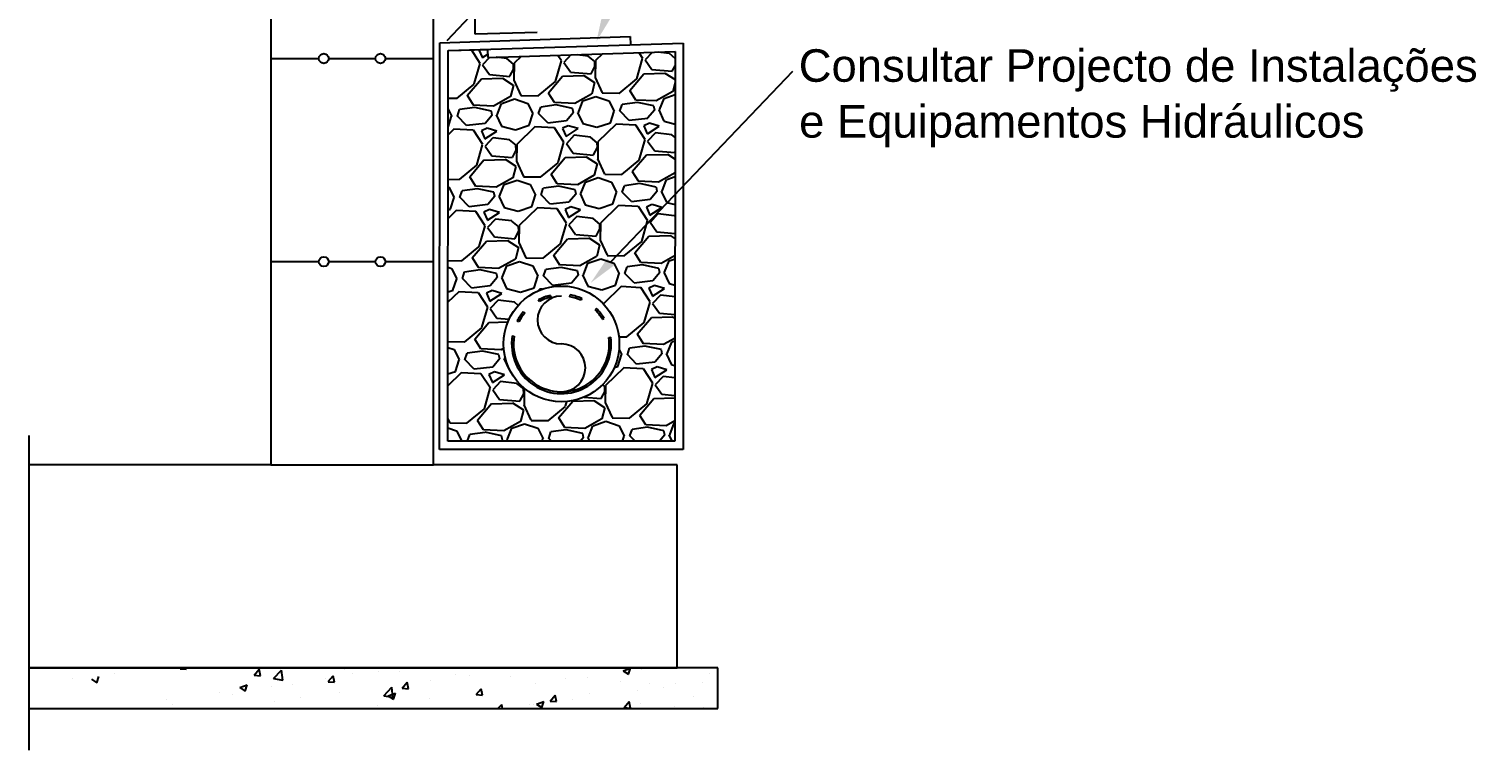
# Model space of a CAD drawing. Header units: millimetres. Extents: x 2071 to 2712, y 1262 to 1380.
# Drawn here: x 2688.25 to 2697.15, y 1364.86 to 1369.3 of the extents above; entities that cross this region are included whole.
import ezdxf

# ---------------------------------------------------------------- set-up
doc = ezdxf.new("R2010")
doc.units = ezdxf.units.MM
doc.layers.add('.pormenores', color=8, linetype='Continuous')
doc.styles.add('SWISS', font='swissl.ttf')

msp = doc.modelspace()

# ---------------------------------------------------------------- hatches: boundary and pattern name
at = {"layer": '.pormenores'}
h = msp.add_hatch(color=256, dxfattribs=at)
edge = h.paths.add_edge_path()
edge.add_ellipse((2690.06498, 1367.86661), major_axis=(0.02632, 0.01439), ratio=1, start_angle=331.334711, end_angle=691.334711)
edge = h.paths.add_edge_path()
edge.add_ellipse((2690.4136, 1367.86661), major_axis=(0.02632, 0.01439), ratio=1, start_angle=331.334711, end_angle=691.334711)
edge = h.paths.add_edge_path()
edge.add_ellipse((2690.06498, 1369.11661), major_axis=(0.02632, 0.01439), ratio=1, start_angle=331.334711, end_angle=691.334711)
edge = h.paths.add_edge_path()
edge.add_ellipse((2690.4136, 1369.11661), major_axis=(0.02632, 0.01439), ratio=1, start_angle=331.334711, end_angle=691.334711)
edge = h.paths.add_edge_path()
edge.add_ellipse((2690.06498, 1370.36661), major_axis=(0.02632, 0.01439), ratio=1, start_angle=331.334711, end_angle=691.334711)
edge = h.paths.add_edge_path()
edge.add_ellipse((2690.06498, 1371.61661), major_axis=(0.02632, 0.01439), ratio=1, start_angle=331.334711, end_angle=691.334711)
edge = h.paths.add_edge_path()
edge.add_ellipse((2690.06498, 1372.86661), major_axis=(0.02632, 0.01439), ratio=1, start_angle=331.334711, end_angle=691.334711)
edge = h.paths.add_edge_path()
edge.add_ellipse((2690.4136, 1372.86661), major_axis=(0.02632, 0.01439), ratio=1, start_angle=331.334711, end_angle=691.334711)
edge = h.paths.add_edge_path()
edge.add_ellipse((2690.4136, 1371.61661), major_axis=(0.02632, 0.01439), ratio=1, start_angle=331.334711, end_angle=691.334711)
edge = h.paths.add_edge_path()
edge.add_ellipse((2690.4136, 1370.36661), major_axis=(0.02632, 0.01439), ratio=1, start_angle=331.334711, end_angle=691.334711)
edge = h.paths.add_edge_path()
edge.add_ellipse((2690.06498, 1374.11661), major_axis=(0.02632, 0.01439), ratio=1, start_angle=331.334711, end_angle=691.334711)
edge = h.paths.add_edge_path()
edge.add_ellipse((2690.06498, 1375.36661), major_axis=(0.02632, 0.01439), ratio=1, start_angle=331.334711, end_angle=691.334711)
edge = h.paths.add_edge_path()
edge.add_ellipse((2690.4136, 1374.11661), major_axis=(0.02632, 0.01439), ratio=1, start_angle=331.334711, end_angle=691.334711)
edge = h.paths.add_edge_path()
edge.add_ellipse((2690.4136, 1375.36661), major_axis=(0.02632, 0.01439), ratio=1, start_angle=331.334711, end_angle=691.334711)

# ---------------------------------------------------------------- linework, layer by layer
for p, q in [((2689.73929, 1376.61661, 0), (2689.73929, 1366.61661, 0)), ((2690.73929, 1366.61661, 0), (2690.73929, 1376.61661, 0)), ((2690.99712, 1369.26562, 0), (2690.9963, 1376.30438, 0)), ((2690.96105, 1369.37401, 0), (2690.82109, 1369.22508, 0)), ((2690.7784, 1369.21325, 0), (2691.94958, 1369.25243, 0)), ((2691.37798, 1369.27745, 0), (2690.99712, 1369.26562, 0)), ((2691.94958, 1369.25243, 0), (2691.95115, 1369.20246, 0)), ((2690.77683, 1366.71033, 0), (2690.7784, 1369.21325, 0)), ((2690.82842, 1366.76192, 0), (2690.82999, 1369.16485, 0)), ((2690.82842, 1366.76192, 0), (2690.82999, 1369.16485, 0)), ((2690.82999, 1369.16485, 0), (2692.27683, 1369.21033, 0)), ((2690.82999, 1369.16485, 0), (2691.07296, 1369.17247, 0)), ((2690.83209, 1369.16491, 0), (2690.82999, 1369.16287, 0)), ((2691.02738, 1369.08657, 0), (2690.9732, 1369.16934, 0)), ((2691.01891, 1369.17077, 0), (2691.04031, 1369.12175, 0)), ((2691.07296, 1369.17247, 0), (2691.07453, 1369.12249, 0)), ((2691.07296, 1369.17247, 0), (2691.07453, 1369.12249, 0)), ((2691.07453, 1369.12249, 0), (2692.22681, 1369.15879, 0)), ((2691.07453, 1369.12249, 0), (2692.22681, 1369.15879, 0)), ((2692.02691, 1369.11764, 0), (2692.00456, 1369.15178, 0)), ((2692.03979, 1369.15289, 0), (2692.03982, 1369.15282, 0)), ((2692.04007, 1369.15288, 0), (2692.04011, 1369.1529, 0)), ((2692.08507, 1369.15432, 0), (2692.04136, 1369.1078, 0)), ((2692.19038, 1369.14754, 0), (2692.12303, 1369.15552, 0)), ((2692.22681, 1369.15879, 0), (2692.22524, 1366.76192, 0)), ((2692.22681, 1369.15879, 0), (2692.22524, 1366.76192, 0)), ((2692.27683, 1369.21033, 0), (2692.27683, 1366.71033, 0)), ((2689.73929, 1369.11661, 0), (2690.03498, 1369.11661, 0)), ((2690.09498, 1369.11661, 0), (2690.3836, 1369.11661, 0)), ((2690.4436, 1369.11661, 0), (2690.73929, 1369.11661, 0)), ((2690.99049, 1368.95986, 0), (2691.02658, 1369.08605, 0)), ((2691.04055, 1369.12181, 0), (2691.07388, 1369.14324, 0)), ((2691.04177, 1369.07692, 0), (2691.08361, 1369.01819, 0)), ((2691.08515, 1369.12282, 0), (2691.04184, 1369.07674, 0)), ((2691.19087, 1369.11648, 0), (2691.12629, 1369.12412, 0)), ((2691.23241, 1369.08212, 0), (2691.19135, 1369.11586, 0)), ((2691.23271, 1369.05271, 0), (2691.23178, 1369.0827, 0)), ((2691.23635, 1369.08812, 0), (2691.23461, 1368.98302, 0)), ((2691.27883, 1369.12893, 0), (2691.23649, 1369.08779, 0)), ((2691.49025, 1368.97539, 0), (2691.52634, 1369.10158, 0)), ((2691.52715, 1369.1021, 0), (2691.50493, 1369.13605, 0)), ((2691.54153, 1369.09246, 0), (2691.58337, 1369.03373, 0)), ((2691.58511, 1369.13857, 0), (2691.5416, 1369.09227, 0)), ((2691.69062, 1369.13201, 0), (2691.62466, 1369.13982, 0)), ((2691.73218, 1369.09765, 0), (2691.69111, 1369.13139, 0)), ((2691.70929, 1369.02265, 0), (2691.73288, 1369.0684, 0)), ((2691.73247, 1369.06825, 0), (2691.73154, 1369.09823, 0)), ((2691.73611, 1369.10366, 0), (2691.73437, 1368.99855, 0)), ((2691.77881, 1369.14467, 0), (2691.73625, 1369.10332, 0)), ((2691.99, 1368.99093, 0), (2692.0261, 1369.11711, 0)), ((2692.04129, 1369.10799, 0), (2692.08313, 1369.04926, 0)), ((2692.22678, 1369.11742, 0), (2692.19087, 1369.14693, 0)), ((2692.20905, 1369.03818, 0), (2692.22675, 1369.07252, 0)), ((2690.94749, 1368.88906, 0), (2691.03434, 1368.99181, 0)), ((2691.03452, 1368.99152, 0), (2691.16445, 1368.99556, 0)), ((2691.08376, 1369.01797, 0), (2691.20916, 1369.00686, 0)), ((2691.16432, 1368.99612, 0), (2691.23069, 1368.95316, 0)), ((2691.20953, 1369.00711, 0), (2691.23312, 1369.05287, 0)), ((2691.23423, 1368.98367, 0), (2691.27716, 1368.88996, 0)), ((2691.38304, 1368.88659, 0), (2691.49035, 1368.97496, 0)), ((2691.44725, 1368.9046, 0), (2691.5341, 1369.00734, 0)), ((2691.53428, 1369.00706, 0), (2691.66421, 1369.0111, 0)), ((2691.58351, 1369.03351, 0), (2691.70892, 1369.0224, 0)), ((2691.66408, 1369.01166, 0), (2691.73045, 1368.9687, 0)), ((2691.73399, 1368.99921, 0), (2691.77692, 1368.9055, 0)), ((2691.8828, 1368.90212, 0), (2691.99011, 1368.99049, 0)), ((2691.94701, 1368.92013, 0), (2692.03386, 1369.02288, 0)), ((2692.03403, 1369.02259, 0), (2692.16397, 1369.02663, 0)), ((2692.08327, 1369.04904, 0), (2692.20868, 1369.03793, 0)), ((2692.16384, 1369.02719, 0), (2692.22669, 1368.98651, 0)), ((2690.88328, 1368.87106, 0), (2690.99059, 1368.95944, 0)), ((2690.9852, 1368.82969, 0), (2690.94836, 1368.88857, 0)), ((2691.23107, 1368.95253, 0), (2691.21325, 1368.88194, 0)), ((2691.27776, 1368.88899, 0), (2691.38286, 1368.88725, 0)), ((2691.48497, 1368.84522, 0), (2691.44812, 1368.90411, 0)), ((2691.71259, 1368.89782, 0), (2691.60935, 1368.83958, 0)), ((2691.73083, 1368.96806, 0), (2691.71301, 1368.89747, 0)), ((2691.77751, 1368.90452, 0), (2691.88262, 1368.90278, 0)), ((2691.98473, 1368.86076, 0), (2691.94788, 1368.91964, 0)), ((2692.21235, 1368.91335, 0), (2692.10911, 1368.85512, 0)), ((2692.1588, 1368.87136, 0), (2692.22663, 1368.89489, 0)), ((2692.22668, 1368.96813, 0), (2692.21277, 1368.91301, 0)), ((2690.82976, 1368.80431, 0), (2690.85162, 1368.76058, 0)), ((2690.8298, 1368.8726, 0), (2690.8831, 1368.87172, 0)), ((2690.88649, 1368.76196, 0), (2690.90024, 1368.80241, 0)), ((2690.99502, 1368.81515, 0), (2690.90037, 1368.80221, 0)), ((2691.10968, 1368.82405, 0), (2690.98443, 1368.83016, 0)), ((2691.09564, 1368.79347, 0), (2690.99491, 1368.81535, 0)), ((2691.21283, 1368.88228, 0), (2691.10959, 1368.82405, 0)), ((2691.13117, 1368.76933, 0), (2691.15898, 1368.84023, 0)), ((2691.15929, 1368.84029, 0), (2691.23847, 1368.86776, 0)), ((2691.2384, 1368.86782, 0), (2691.3193, 1368.84032, 0)), ((2691.31937, 1368.84015, 0), (2691.35137, 1368.77612, 0)), ((2691.38625, 1368.7775, 0), (2691.4, 1368.81794, 0)), ((2691.49477, 1368.83069, 0), (2691.40013, 1368.81774, 0)), ((2691.60944, 1368.83958, 0), (2691.48419, 1368.84569, 0)), ((2691.5954, 1368.809, 0), (2691.49467, 1368.83088, 0)), ((2691.60125, 1368.78371, 0), (2691.59547, 1368.80854, 0)), ((2691.63093, 1368.78486, 0), (2691.65874, 1368.85576, 0)), ((2691.65904, 1368.85582, 0), (2691.73823, 1368.8833, 0)), ((2691.73816, 1368.88336, 0), (2691.81905, 1368.85586, 0)), ((2691.81913, 1368.85568, 0), (2691.85113, 1368.79165, 0)), ((2691.88601, 1368.79303, 0), (2691.89976, 1368.83348, 0)), ((2691.99453, 1368.84622, 0), (2691.89989, 1368.83327, 0)), ((2692.1092, 1368.85511, 0), (2691.98395, 1368.86123, 0)), ((2692.09515, 1368.82453, 0), (2691.99443, 1368.84642, 0)), ((2692.10082, 1368.79985, 0), (2692.05739, 1368.74848, 0)), ((2692.10101, 1368.79924, 0), (2692.09523, 1368.82408, 0)), ((2692.12563, 1368.80043, 0), (2692.15779, 1368.7314, 0)), ((2692.13069, 1368.8004, 0), (2692.1585, 1368.8713, 0)), ((2690.82969, 1368.69388, 0), (2690.85135, 1368.76107, 0)), ((2690.94325, 1368.70453, 0), (2690.88641, 1368.76279, 0)), ((2691.05803, 1368.71709, 0), (2690.94339, 1368.70353, 0)), ((2691.1013, 1368.76878, 0), (2691.05788, 1368.71741, 0)), ((2691.10149, 1368.76818, 0), (2691.09571, 1368.79301, 0)), ((2691.12611, 1368.76936, 0), (2691.15827, 1368.70033, 0)), ((2691.3283, 1368.70586, 0), (2691.35111, 1368.7766, 0)), ((2691.44301, 1368.72007, 0), (2691.38617, 1368.77833, 0)), ((2691.55778, 1368.73263, 0), (2691.44315, 1368.71906, 0)), ((2691.60106, 1368.78432, 0), (2691.55764, 1368.73294, 0)), ((2691.62587, 1368.7849, 0), (2691.65803, 1368.71586, 0)), ((2691.65826, 1368.71567, 0), (2691.74399, 1368.69332, 0)), ((2691.7441, 1368.6934, 0), (2691.82829, 1368.72103, 0)), ((2691.86347, 1368.71208, 0), (2691.75178, 1368.60356, 0)), ((2691.82805, 1368.7214, 0), (2691.85087, 1368.79214, 0)), ((2691.98389, 1368.70581, 0), (2691.86364, 1368.71207, 0)), ((2691.94276, 1368.73561, 0), (2691.88593, 1368.79387, 0)), ((2692.05754, 1368.74816, 0), (2691.94291, 1368.73459, 0)), ((2692.04244, 1368.61788, 0), (2691.98467, 1368.70613, 0)), ((2692.06851, 1368.71861, 0), (2692.03399, 1368.70253, 0)), ((2692.12917, 1368.70047, 0), (2692.06858, 1368.7186, 0)), ((2692.15801, 1368.7312, 0), (2692.22652, 1368.71335, 0)), ((2690.86395, 1368.68102, 0), (2690.82966, 1368.64769, 0)), ((2690.98437, 1368.67474, 0), (2690.86412, 1368.68101, 0)), ((2691.04291, 1368.58681, 0), (2690.98515, 1368.67506, 0)), ((2691.0343, 1368.67135, 0), (2691.05584, 1368.622, 0)), ((2691.06899, 1368.68754, 0), (2691.03448, 1368.67146, 0)), ((2691.05609, 1368.62205, 0), (2691.12966, 1368.66936, 0)), ((2691.1058, 1368.62851, 0), (2691.05737, 1368.57698, 0)), ((2691.12965, 1368.6694, 0), (2691.06906, 1368.68753, 0)), ((2691.2064, 1368.61672, 0), (2691.10598, 1368.6286, 0)), ((2691.1585, 1368.70014, 0), (2691.24423, 1368.67779, 0)), ((2691.24435, 1368.67787, 0), (2691.32853, 1368.7055, 0)), ((2691.36371, 1368.69655, 0), (2691.25203, 1368.58803, 0)), ((2691.48413, 1368.69027, 0), (2691.36388, 1368.69654, 0)), ((2691.54268, 1368.60234, 0), (2691.48491, 1368.69059, 0)), ((2691.53405, 1368.68688, 0), (2691.5556, 1368.63753, 0)), ((2691.56875, 1368.70308, 0), (2691.53424, 1368.687, 0)), ((2691.55585, 1368.63759, 0), (2691.62942, 1368.68489, 0)), ((2691.60555, 1368.64404, 0), (2691.55713, 1368.59251, 0)), ((2691.62941, 1368.68494, 0), (2691.56882, 1368.70306, 0)), ((2691.70616, 1368.63225, 0), (2691.60574, 1368.64414, 0)), ((2691.74771, 1368.5979, 0), (2691.70664, 1368.63164, 0)), ((2692.00554, 1368.49117, 0), (2692.04163, 1368.61735, 0)), ((2692.03381, 1368.70242, 0), (2692.05535, 1368.65306, 0)), ((2692.05561, 1368.65312, 0), (2692.12917, 1368.70043, 0)), ((2692.10531, 1368.65957, 0), (2692.05689, 1368.60804, 0)), ((2692.20591, 1368.64778, 0), (2692.1055, 1368.65967, 0)), ((2692.22646, 1368.63069, 0), (2692.2064, 1368.64717, 0)), ((2691.00602, 1368.4601, 0), (2691.04212, 1368.58629, 0)), ((2691.0573, 1368.57716, 0), (2691.09915, 1368.51843, 0)), ((2691.24795, 1368.58237, 0), (2691.20688, 1368.61611, 0)), ((2691.22506, 1368.50735, 0), (2691.24865, 1368.55311, 0)), ((2691.24825, 1368.55295, 0), (2691.24731, 1368.58294, 0)), ((2691.25188, 1368.58836, 0), (2691.25015, 1368.48326, 0)), ((2691.50578, 1368.47564, 0), (2691.54188, 1368.60182, 0)), ((2691.55706, 1368.5927, 0), (2691.59891, 1368.53397, 0)), ((2691.59905, 1368.53375, 0), (2691.72445, 1368.52264, 0)), ((2691.72482, 1368.52289, 0), (2691.74841, 1368.56864, 0)), ((2691.748, 1368.56849, 0), (2691.74707, 1368.59847, 0)), ((2691.75164, 1368.6039, 0), (2691.7499, 1368.49879, 0)), ((2692.05682, 1368.60823, 0), (2692.09867, 1368.5495, 0)), ((2692.09881, 1368.54928, 0), (2692.22421, 1368.53817, 0)), ((2692.22458, 1368.53842, 0), (2692.2264, 1368.54195, 0)), ((2690.89882, 1368.37129, 0), (2691.00612, 1368.45967, 0)), ((2690.96303, 1368.3893, 0), (2691.04988, 1368.49205, 0)), ((2691.05005, 1368.49177, 0), (2691.17999, 1368.4958, 0)), ((2691.09929, 1368.51822, 0), (2691.22469, 1368.50711, 0)), ((2691.17986, 1368.49636, 0), (2691.24622, 1368.4534, 0)), ((2691.2466, 1368.45277, 0), (2691.22878, 1368.38218, 0)), ((2691.24977, 1368.48391, 0), (2691.2927, 1368.3902, 0)), ((2691.39857, 1368.38682, 0), (2691.50588, 1368.4752, 0)), ((2691.46278, 1368.40484, 0), (2691.54963, 1368.50759, 0)), ((2691.54981, 1368.5073, 0), (2691.67975, 1368.51134, 0)), ((2691.67961, 1368.5119, 0), (2691.74598, 1368.46894, 0)), ((2691.74636, 1368.4683, 0), (2691.72854, 1368.39771, 0)), ((2691.74952, 1368.49945, 0), (2691.79245, 1368.40574, 0)), ((2691.89833, 1368.40235, 0), (2692.00564, 1368.49073, 0)), ((2691.96254, 1368.42037, 0), (2692.04939, 1368.52312, 0)), ((2692.04957, 1368.52283, 0), (2692.17951, 1368.52687, 0)), ((2692.17937, 1368.52743, 0), (2692.22637, 1368.49701, 0)), ((2690.82948, 1368.3731, 0), (2690.89864, 1368.37196, 0)), ((2691.00073, 1368.32993, 0), (2690.96389, 1368.38882, 0)), ((2691.22836, 1368.38253, 0), (2691.12512, 1368.32429, 0)), ((2691.17482, 1368.34053, 0), (2691.254, 1368.36801, 0)), ((2691.25394, 1368.36806, 0), (2691.33483, 1368.34056, 0)), ((2691.29329, 1368.38923, 0), (2691.39839, 1368.38749, 0)), ((2691.5005, 1368.34546, 0), (2691.46365, 1368.40435, 0)), ((2691.72812, 1368.39806, 0), (2691.62488, 1368.33983, 0)), ((2691.64646, 1368.28511, 0), (2691.67427, 1368.356, 0)), ((2691.67458, 1368.35607, 0), (2691.75376, 1368.38354, 0)), ((2691.7537, 1368.3836, 0), (2691.83459, 1368.3561, 0)), ((2691.79305, 1368.40476, 0), (2691.89815, 1368.40303, 0)), ((2691.83466, 1368.35593, 0), (2691.86667, 1368.29189, 0)), ((2692.00026, 1368.361, 0), (2691.96341, 1368.41988, 0)), ((2692.12474, 1368.35535, 0), (2691.99948, 1368.36146, 0)), ((2692.22632, 1368.41272, 0), (2692.12464, 1368.35536, 0)), ((2692.14622, 1368.30064, 0), (2692.17403, 1368.37154, 0)), ((2692.17434, 1368.3716, 0), (2692.2263, 1368.38963, 0)), ((2690.82945, 1368.32694, 0), (2690.83507, 1368.32503, 0)), ((2690.83514, 1368.32486, 0), (2690.86715, 1368.26082, 0)), ((2690.84407, 1368.19057, 0), (2690.86689, 1368.26131, 0)), ((2690.95878, 1368.20477, 0), (2690.90195, 1368.26303, 0)), ((2690.90203, 1368.2622, 0), (2690.91578, 1368.30265, 0)), ((2691.01055, 1368.3154, 0), (2690.9159, 1368.30245, 0)), ((2691.12522, 1368.32428, 0), (2690.99997, 1368.33039, 0)), ((2691.11117, 1368.29371, 0), (2691.01044, 1368.31559, 0)), ((2691.11684, 1368.26903, 0), (2691.07341, 1368.21765, 0)), ((2691.11702, 1368.26842, 0), (2691.11125, 1368.29325, 0)), ((2691.14165, 1368.26961, 0), (2691.17381, 1368.20057, 0)), ((2691.14671, 1368.26957, 0), (2691.17452, 1368.34047, 0)), ((2691.3349, 1368.34039, 0), (2691.36691, 1368.27636, 0)), ((2691.34383, 1368.2061, 0), (2691.36664, 1368.27685, 0)), ((2691.45854, 1368.22031, 0), (2691.4017, 1368.27857, 0)), ((2691.40178, 1368.27774, 0), (2691.41553, 1368.31818, 0)), ((2691.5103, 1368.33093, 0), (2691.41566, 1368.31798, 0)), ((2691.62498, 1368.33982, 0), (2691.49973, 1368.34593, 0)), ((2691.61093, 1368.30924, 0), (2691.5102, 1368.33112, 0)), ((2691.61659, 1368.28456, 0), (2691.57317, 1368.23319, 0)), ((2691.61678, 1368.28395, 0), (2691.61101, 1368.30879, 0)), ((2691.6414, 1368.28514, 0), (2691.67356, 1368.21611, 0)), ((2691.84359, 1368.22164, 0), (2691.8664, 1368.29238, 0)), ((2691.9583, 1368.23585, 0), (2691.90146, 1368.29411, 0)), ((2691.90154, 1368.29327, 0), (2691.91529, 1368.33372, 0)), ((2692.01006, 1368.34646, 0), (2691.91542, 1368.33352, 0)), ((2692.11069, 1368.32478, 0), (2692.00996, 1368.34666, 0)), ((2692.11635, 1368.3001, 0), (2692.07293, 1368.24872, 0)), ((2692.11654, 1368.29948, 0), (2692.11077, 1368.32432, 0)), ((2692.14116, 1368.30067, 0), (2692.17332, 1368.23164, 0)), ((2690.87948, 1368.18126, 0), (2690.82932, 1368.13252, 0)), ((2690.82935, 1368.1853, 0), (2690.8443, 1368.19021, 0)), ((2690.99991, 1368.17498, 0), (2690.87965, 1368.18125, 0)), ((2691.07356, 1368.21733, 0), (2690.95893, 1368.20377, 0)), ((2691.05845, 1368.08705, 0), (2691.00068, 1368.1753, 0)), ((2691.08453, 1368.18779, 0), (2691.05001, 1368.17171, 0)), ((2691.14519, 1368.16964, 0), (2691.08459, 1368.18777, 0)), ((2691.17403, 1368.20038, 0), (2691.25977, 1368.17803, 0)), ((2691.25988, 1368.17811, 0), (2691.34406, 1368.20574, 0)), ((2691.37924, 1368.19679, 0), (2691.26756, 1368.08827, 0)), ((2691.49966, 1368.19052, 0), (2691.37941, 1368.19678, 0)), ((2691.57332, 1368.23287, 0), (2691.45869, 1368.2193, 0)), ((2691.55821, 1368.10258, 0), (2691.50044, 1368.19083, 0)), ((2691.54959, 1368.18712, 0), (2691.57113, 1368.13777, 0)), ((2691.58429, 1368.20332, 0), (2691.54977, 1368.18724, 0)), ((2691.57138, 1368.13783, 0), (2691.64495, 1368.18514, 0)), ((2691.64494, 1368.18518, 0), (2691.58435, 1368.2033, 0)), ((2691.67379, 1368.21591, 0), (2691.75953, 1368.19357, 0)), ((2691.75964, 1368.19364, 0), (2691.84382, 1368.22127, 0)), ((2691.879, 1368.21233, 0), (2691.76732, 1368.1038, 0)), ((2691.99942, 1368.20605, 0), (2691.87917, 1368.21232, 0)), ((2692.07308, 1368.2484, 0), (2691.95844, 1368.23483, 0)), ((2692.05797, 1368.11812, 0), (2692.0002, 1368.20637, 0)), ((2692.04935, 1368.20266, 0), (2692.07089, 1368.1533, 0)), ((2692.08405, 1368.21885, 0), (2692.04953, 1368.20277, 0)), ((2692.07114, 1368.15336, 0), (2692.14471, 1368.20067, 0)), ((2692.1447, 1368.20071, 0), (2692.08411, 1368.21884, 0)), ((2692.17355, 1368.23145, 0), (2692.22619, 1368.21773, 0)), ((2691.02155, 1367.96034, 0), (2691.05765, 1368.08653, 0)), ((2691.04983, 1368.17159, 0), (2691.07137, 1368.12224, 0)), ((2691.07163, 1368.12229, 0), (2691.14519, 1368.1696, 0)), ((2691.12133, 1368.12875, 0), (2691.07291, 1368.07722, 0)), ((2691.22193, 1368.11696, 0), (2691.12151, 1368.12884, 0)), ((2691.26348, 1368.08261, 0), (2691.22241, 1368.11635, 0)), ((2691.26378, 1368.05319, 0), (2691.26285, 1368.08318, 0)), ((2691.26742, 1368.0886, 0), (2691.26568, 1367.9835, 0)), ((2691.52131, 1367.97588, 0), (2691.55741, 1368.10206, 0)), ((2691.5726, 1368.09294, 0), (2691.61444, 1368.03421, 0)), ((2691.62109, 1368.14428, 0), (2691.57266, 1368.09275, 0)), ((2691.72169, 1368.13249, 0), (2691.62127, 1368.14438, 0)), ((2691.76324, 1368.09814, 0), (2691.72217, 1368.13188, 0)), ((2691.76354, 1368.06873, 0), (2691.76261, 1368.09871, 0)), ((2691.76717, 1368.10414, 0), (2691.76544, 1367.99903, 0)), ((2692.02107, 1367.99141, 0), (2692.05717, 1368.11759, 0)), ((2692.07235, 1368.10847, 0), (2692.1142, 1368.04974, 0)), ((2692.12085, 1368.15981, 0), (2692.07242, 1368.10829, 0)), ((2692.22145, 1368.14802, 0), (2692.12103, 1368.15991, 0)), ((2692.22614, 1368.14396, 0), (2692.22193, 1368.14741, 0)), ((2691.06558, 1367.99201, 0), (2691.19552, 1367.99605, 0)), ((2691.07284, 1368.0774, 0), (2691.11468, 1368.01868, 0)), ((2691.11482, 1368.01846, 0), (2691.24023, 1368.00735, 0)), ((2691.19539, 1367.9966, 0), (2691.26176, 1367.95364, 0)), ((2691.2406, 1368.0076, 0), (2691.26419, 1368.05335, 0)), ((2691.47832, 1367.90508, 0), (2691.56517, 1368.00783, 0)), ((2691.56534, 1368.00754, 0), (2691.69528, 1368.01158, 0)), ((2691.61458, 1368.03399, 0), (2691.73999, 1368.02288, 0)), ((2691.69515, 1368.01213, 0), (2691.76152, 1367.96917, 0)), ((2691.74036, 1368.02313, 0), (2691.76395, 1368.06889, 0)), ((2691.76506, 1367.99969, 0), (2691.80799, 1367.90598, 0)), ((2691.97807, 1367.92062, 0), (2692.06492, 1368.02337, 0)), ((2692.0651, 1368.02307, 0), (2692.19504, 1368.02711, 0)), ((2692.11434, 1368.04952, 0), (2692.22607, 1368.03963, 0)), ((2692.19491, 1368.02767, 0), (2692.22605, 1368.00751, 0)), ((2690.91435, 1367.87153, 0), (2691.02166, 1367.95991, 0)), ((2690.97856, 1367.88955, 0), (2691.06541, 1367.99229, 0)), ((2691.26213, 1367.95301, 0), (2691.24432, 1367.88242, 0)), ((2691.2653, 1367.98415, 0), (2691.30823, 1367.89044, 0)), ((2691.41411, 1367.88706, 0), (2691.52142, 1367.97543, 0)), ((2691.76189, 1367.96854, 0), (2691.74408, 1367.89795, 0)), ((2691.80858, 1367.90501, 0), (2691.91369, 1367.90327, 0)), ((2691.91387, 1367.90259, 0), (2692.02117, 1367.99096, 0)), ((2692.01579, 1367.86124, 0), (2691.97894, 1367.92012, 0)), ((2689.73929, 1367.86661, 0), (2690.03498, 1367.86661, 0)), ((2690.09498, 1367.86661, 0), (2690.3836, 1367.86661, 0)), ((2690.4436, 1367.86661, 0), (2690.73929, 1367.86661, 0)), ((2690.82912, 1367.83258, 0), (2690.85061, 1367.82527, 0)), ((2690.82915, 1367.87361, 0), (2690.91417, 1367.8722, 0)), ((2690.85068, 1367.8251, 0), (2690.88268, 1367.76107, 0)), ((2691.01627, 1367.83017, 0), (2690.97942, 1367.88906, 0)), ((2691.14075, 1367.82452, 0), (2691.0155, 1367.83063, 0)), ((2691.12671, 1367.79395, 0), (2691.02598, 1367.81583, 0)), ((2691.2439, 1367.88277, 0), (2691.14066, 1367.82454, 0)), ((2691.16224, 1367.76981, 0), (2691.19005, 1367.84071, 0)), ((2691.19035, 1367.84077, 0), (2691.26954, 1367.86825, 0)), ((2691.26947, 1367.86831, 0), (2691.35036, 1367.84081, 0)), ((2691.30883, 1367.88947, 0), (2691.41393, 1367.88774, 0)), ((2691.35044, 1367.84064, 0), (2691.38244, 1367.7766, 0)), ((2691.41732, 1367.77798, 0), (2691.43107, 1367.81843, 0)), ((2691.52584, 1367.83118, 0), (2691.43119, 1367.81823, 0)), ((2691.51603, 1367.84571, 0), (2691.47918, 1367.90459, 0)), ((2691.64051, 1367.84005, 0), (2691.51526, 1367.84616, 0)), ((2691.62646, 1367.80948, 0), (2691.52574, 1367.83136, 0)), ((2691.74365, 1367.89831, 0), (2691.64041, 1367.84007, 0)), ((2691.662, 1367.78535, 0), (2691.68981, 1367.85624, 0)), ((2691.69011, 1367.85631, 0), (2691.7693, 1367.88378, 0)), ((2691.76923, 1367.88384, 0), (2691.85012, 1367.85634, 0)), ((2691.85019, 1367.85617, 0), (2691.8822, 1367.79213, 0)), ((2691.91708, 1367.79351, 0), (2691.93083, 1367.83396, 0)), ((2692.02559, 1367.84671, 0), (2691.93095, 1367.83376, 0)), ((2692.14027, 1367.85559, 0), (2692.01502, 1367.8617, 0)), ((2692.12622, 1367.82502, 0), (2692.02549, 1367.8469, 0)), ((2692.13207, 1367.79973, 0), (2692.1263, 1367.82456, 0)), ((2692.22598, 1367.90402, 0), (2692.14017, 1367.85561, 0)), ((2692.16175, 1367.80088, 0), (2692.18956, 1367.87178, 0)), ((2692.18987, 1367.87184, 0), (2692.22597, 1367.88437, 0)), ((2690.85961, 1367.69081, 0), (2690.88242, 1367.76155, 0)), ((2690.97432, 1367.70501, 0), (2690.91748, 1367.76327, 0)), ((2690.91756, 1367.76244, 0), (2690.93131, 1367.80289, 0)), ((2691.02608, 1367.81564, 0), (2690.93143, 1367.8027, 0)), ((2691.13237, 1367.76927, 0), (2691.08894, 1367.71789, 0)), ((2691.13256, 1367.76866, 0), (2691.12678, 1367.7935, 0)), ((2691.15718, 1367.76985, 0), (2691.18934, 1367.70081, 0)), ((2691.35936, 1367.70634, 0), (2691.38218, 1367.77709, 0)), ((2691.47407, 1367.72054, 0), (2691.41724, 1367.77881, 0)), ((2691.58886, 1367.73311, 0), (2691.47422, 1367.71954, 0)), ((2691.63213, 1367.7848, 0), (2691.5887, 1367.73343, 0)), ((2691.63231, 1367.78419, 0), (2691.62654, 1367.80903, 0)), ((2691.65694, 1367.78538, 0), (2691.6891, 1367.71635, 0)), ((2691.85912, 1367.72188, 0), (2691.88193, 1367.79262, 0)), ((2691.97383, 1367.73608, 0), (2691.91699, 1367.79434, 0)), ((2692.08861, 1367.74864, 0), (2691.97398, 1367.73507, 0)), ((2692.13188, 1367.80034, 0), (2692.08846, 1367.74897, 0)), ((2692.1567, 1367.80091, 0), (2692.18886, 1367.73188, 0)), ((2692.18908, 1367.73169, 0), (2692.22587, 1367.7221, 0)), ((2690.89502, 1367.6815, 0), (2690.82898, 1367.61734, 0)), ((2690.82902, 1367.68034, 0), (2690.85983, 1367.69045, 0)), ((2691.01544, 1367.67523, 0), (2690.89519, 1367.68149, 0)), ((2691.0891, 1367.71757, 0), (2690.97446, 1367.70401, 0)), ((2691.07398, 1367.58729, 0), (2691.01621, 1367.67554, 0)), ((2691.06536, 1367.67183, 0), (2691.08691, 1367.62248, 0)), ((2691.10006, 1367.68803, 0), (2691.06554, 1367.67195, 0)), ((2691.08716, 1367.62253, 0), (2691.16073, 1367.66984, 0)), ((2691.16072, 1367.66988, 0), (2691.10013, 1367.68801, 0)), ((2691.18957, 1367.70062, 0), (2691.2753, 1367.67828, 0)), ((2691.27541, 1367.67835, 0), (2691.35959, 1367.70598, 0)), ((2691.39477, 1367.69703, 0), (2691.38427, 1367.68683, 0)), ((2691.40839, 1367.69633, 0), (2691.39494, 1367.69703, 0)), ((2691.45925, 1367.65904, 0), (2691.46185, 1367.64755, 0)), ((2691.57938, 1367.65009, 0), (2691.58148, 1367.66168, 0)), ((2691.65197, 1367.63986, 0), (2691.64716, 1367.62911, 0)), ((2691.68933, 1367.71616, 0), (2691.77506, 1367.69381, 0)), ((2691.77517, 1367.69389, 0), (2691.85935, 1367.72152, 0)), ((2691.89453, 1367.71257, 0), (2691.78485, 1367.60599, 0)), ((2692.01496, 1367.70629, 0), (2691.8947, 1367.71256, 0)), ((2692.0735, 1367.61836, 0), (2692.01573, 1367.70661, 0)), ((2692.06488, 1367.7029, 0), (2692.08642, 1367.65354, 0)), ((2692.09958, 1367.7191, 0), (2692.06506, 1367.70302, 0)), ((2692.08668, 1367.6536, 0), (2692.16025, 1367.70091, 0)), ((2692.13638, 1367.66006, 0), (2692.08796, 1367.60853, 0)), ((2692.16024, 1367.70095, 0), (2692.09964, 1367.71908, 0)), ((2692.22582, 1367.64958, 0), (2692.13656, 1367.66015, 0)), ((2691.03709, 1367.46059, 0), (2691.07318, 1367.58677, 0)), ((2691.08837, 1367.57764, 0), (2691.13022, 1367.51892, 0)), ((2691.13686, 1367.62899, 0), (2691.08844, 1367.57746, 0)), ((2691.23746, 1367.6172, 0), (2691.13704, 1367.62908, 0)), ((2691.26107, 1367.5976, 0), (2691.23794, 1367.6166, 0)), ((2691.29245, 1367.55747, 0), (2691.30146, 1367.54988, 0)), ((2691.39118, 1367.62171, 0), (2691.38575, 1367.63216, 0)), ((2691.74214, 1367.57813, 0), (2691.73386, 1367.56976, 0)), ((2692.0366, 1367.49165, 0), (2692.0727, 1367.61783, 0)), ((2692.08789, 1367.60871, 0), (2692.12973, 1367.54999, 0)), ((2692.12987, 1367.54977, 0), (2692.22575, 1367.54127, 0)), ((2690.92988, 1367.37176, 0), (2691.03719, 1367.46014, 0)), ((2690.99409, 1367.38979, 0), (2691.08094, 1367.49254, 0)), ((2691.08112, 1367.49225, 0), (2691.19735, 1367.49586, 0)), ((2691.13035, 1367.5187, 0), (2691.20452, 1367.51213, 0)), ((2691.2656, 1367.49628, 0), (2691.25515, 1367.50172, 0)), ((2691.77907, 1367.5123, 0), (2691.78916, 1367.51838, 0)), ((2691.9294, 1367.40282, 0), (2692.03671, 1367.4912, 0)), ((2691.99361, 1367.42086, 0), (2692.08046, 1367.52361, 0)), ((2692.08064, 1367.52332, 0), (2692.21057, 1367.52735, 0)), ((2692.21044, 1367.52791, 0), (2692.22573, 1367.51801, 0)), ((2690.82882, 1367.37411, 0), (2690.92971, 1367.37245, 0)), ((2691.0318, 1367.33042, 0), (2690.99495, 1367.3893, 0)), ((2691.22469, 1367.41046, 0), (2691.23631, 1367.40853, 0)), ((2691.81865, 1367.39988, 0), (2691.83032, 1367.40146, 0)), ((2691.88037, 1367.40432, 0), (2691.92922, 1367.40351, 0)), ((2692.03132, 1367.36148, 0), (2691.99447, 1367.42036, 0)), ((2692.22565, 1367.39531, 0), (2692.1557, 1367.35586, 0)), ((2692.17728, 1367.30112, 0), (2692.2051, 1367.37202, 0)), ((2692.2054, 1367.37208, 0), (2692.22564, 1367.3791, 0)), ((2690.8288, 1367.33821, 0), (2690.86614, 1367.32551, 0)), ((2690.86621, 1367.32534, 0), (2690.89821, 1367.26131, 0)), ((2690.93309, 1367.26269, 0), (2690.94684, 1367.30313, 0)), ((2691.04161, 1367.31589, 0), (2690.94696, 1367.30294, 0)), ((2691.15629, 1367.32476, 0), (2691.03104, 1367.33087, 0)), ((2691.14224, 1367.29419, 0), (2691.04151, 1367.31607, 0)), ((2691.14809, 1367.2689, 0), (2691.14231, 1367.29374, 0)), ((2691.17158, 1367.33346, 0), (2691.15619, 1367.32478, 0)), ((2691.87465, 1367.22212, 0), (2691.89747, 1367.29287, 0)), ((2691.88135, 1367.32514, 0), (2691.89773, 1367.29237, 0)), ((2691.98937, 1367.23632, 0), (2691.93253, 1367.29458, 0)), ((2691.93261, 1367.29375, 0), (2691.94636, 1367.3342, 0)), ((2692.04112, 1367.34695, 0), (2691.94648, 1367.33401, 0)), ((2692.15581, 1367.35582, 0), (2692.03056, 1367.36194, 0)), ((2692.14176, 1367.32526, 0), (2692.04103, 1367.34714, 0)), ((2692.14742, 1367.30058, 0), (2692.10399, 1367.24921, 0)), ((2692.14761, 1367.29997, 0), (2692.14183, 1367.3248, 0)), ((2692.17223, 1367.30116, 0), (2692.20439, 1367.23212, 0)), ((2690.87514, 1367.19105, 0), (2690.89795, 1367.26179, 0)), ((2690.98985, 1367.20524, 0), (2690.93301, 1367.2635, 0)), ((2691.10463, 1367.21781, 0), (2690.99, 1367.20424, 0)), ((2691.1479, 1367.26951, 0), (2691.10448, 1367.21814, 0)), ((2691.17272, 1367.27009, 0), (2691.20488, 1367.20105, 0)), ((2691.17777, 1367.27006, 0), (2691.18046, 1367.27692, 0)), ((2691.2051, 1367.20087, 0), (2691.20871, 1367.19993, 0)), ((2691.91006, 1367.21281, 0), (2691.79838, 1367.10429, 0)), ((2691.85173, 1367.21416, 0), (2691.87488, 1367.22176, 0)), ((2692.03049, 1367.20654, 0), (2691.91024, 1367.21281, 0)), ((2692.10415, 1367.24888, 0), (2691.98952, 1367.23531, 0)), ((2692.08903, 1367.1186, 0), (2692.03127, 1367.20685, 0)), ((2692.08041, 1367.20314, 0), (2692.10196, 1367.15379, 0)), ((2692.11511, 1367.21934, 0), (2692.0806, 1367.20326, 0)), ((2692.10221, 1367.15384, 0), (2692.17578, 1367.20115, 0)), ((2692.17577, 1367.20119, 0), (2692.11518, 1367.21932, 0)), ((2692.20462, 1367.23193, 0), (2692.22554, 1367.22648, 0)), ((2690.91055, 1367.18174, 0), (2690.82865, 1367.10216, 0)), ((2690.82869, 1367.17538, 0), (2690.87536, 1367.19069, 0)), ((2691.03097, 1367.17547, 0), (2690.91072, 1367.18174, 0)), ((2691.08951, 1367.08753, 0), (2691.03174, 1367.17578, 0)), ((2691.0809, 1367.17207, 0), (2691.10244, 1367.12272, 0)), ((2691.1156, 1367.18827, 0), (2691.08108, 1367.17219, 0)), ((2691.1027, 1367.12277, 0), (2691.17626, 1367.17008, 0)), ((2691.1524, 1367.12923, 0), (2691.10397, 1367.0777, 0)), ((2691.17625, 1367.17012, 0), (2691.11566, 1367.18825, 0)), ((2691.25299, 1367.11744, 0), (2691.15257, 1367.12932, 0)), ((2691.29454, 1367.0831, 0), (2691.25347, 1367.11684, 0)), ((2691.7943, 1367.09863, 0), (2691.78039, 1367.11006, 0)), ((2691.79824, 1367.10462, 0), (2691.79651, 1366.99952, 0)), ((2692.05214, 1366.99189, 0), (2692.08823, 1367.11807, 0)), ((2692.10342, 1367.10895, 0), (2692.14527, 1367.05023, 0)), ((2692.15191, 1367.1603, 0), (2692.10349, 1367.10877, 0)), ((2692.22549, 1367.1517, 0), (2692.15209, 1367.16039, 0)), ((2691.05262, 1366.96083, 0), (2691.08872, 1367.08701, 0)), ((2691.10391, 1367.07789, 0), (2691.14575, 1367.01916, 0)), ((2691.14589, 1367.01894, 0), (2691.27129, 1367.00783, 0)), ((2691.27167, 1367.00808, 0), (2691.29526, 1367.05383, 0)), ((2691.29485, 1367.05368, 0), (2691.29391, 1367.08366, 0)), ((2691.29845, 1367.08689, 0), (2691.29675, 1366.98398, 0)), ((2691.6666, 1367.03262, 0), (2691.77105, 1367.02337, 0)), ((2691.77143, 1367.02361, 0), (2691.79502, 1367.06937, 0)), ((2691.79461, 1367.06921, 0), (2691.79367, 1367.0992, 0)), ((2692.00914, 1366.9211, 0), (2692.09599, 1367.02385, 0)), ((2692.09617, 1367.02356, 0), (2692.22541, 1367.02757, 0)), ((2692.1454, 1367.05001, 0), (2692.22542, 1367.04292, 0)), ((2690.94542, 1366.872, 0), (2691.05272, 1366.96038, 0)), ((2691.00962, 1366.89003, 0), (2691.09647, 1366.99278, 0)), ((2691.09665, 1366.99249, 0), (2691.22659, 1366.99653, 0)), ((2691.22646, 1366.99707, 0), (2691.29283, 1366.95411, 0)), ((2691.2932, 1366.95349, 0), (2691.27539, 1366.8829, 0)), ((2691.29637, 1366.98463, 0), (2691.33931, 1366.89092, 0)), ((2691.44518, 1366.88753, 0), (2691.55248, 1366.9759, 0)), ((2691.50938, 1366.90557, 0), (2691.59623, 1367.00832, 0)), ((2691.55238, 1366.97636, 0), (2691.56077, 1367.00568, 0)), ((2691.59641, 1367.00802, 0), (2691.72635, 1367.01206, 0)), ((2691.72622, 1367.01261, 0), (2691.79258, 1366.96965, 0)), ((2691.79296, 1366.96902, 0), (2691.77515, 1366.89844, 0)), ((2691.79613, 1367.00017, 0), (2691.83906, 1366.90646, 0)), ((2691.94494, 1366.90306, 0), (2692.05224, 1366.99143, 0)), ((2690.82848, 1366.84384, 0), (2690.88167, 1366.82576, 0)), ((2690.82851, 1366.89947, 0), (2690.83955, 1366.87538, 0)), ((2690.84014, 1366.87442, 0), (2690.94524, 1366.87269, 0)), ((2691.04733, 1366.83066, 0), (2691.01048, 1366.88954, 0)), ((2691.27496, 1366.88326, 0), (2691.17172, 1366.82503, 0)), ((2691.1933, 1366.7703, 0), (2691.22111, 1366.84119, 0)), ((2691.22142, 1366.84126, 0), (2691.3006, 1366.86873, 0)), ((2691.30054, 1366.86879, 0), (2691.38143, 1366.84129, 0)), ((2691.3399, 1366.88996, 0), (2691.445, 1366.88822, 0)), ((2691.3815, 1366.84112, 0), (2691.41351, 1366.77708, 0)), ((2691.54709, 1366.84619, 0), (2691.51024, 1366.90507, 0)), ((2691.67158, 1366.84053, 0), (2691.54633, 1366.84664, 0)), ((2691.77472, 1366.8988, 0), (2691.67147, 1366.84056, 0)), ((2691.69306, 1366.78583, 0), (2691.72087, 1366.85673, 0)), ((2691.72118, 1366.85679, 0), (2691.80036, 1366.88426, 0)), ((2691.8003, 1366.88432, 0), (2691.88119, 1366.85682, 0)), ((2691.83965, 1366.90549, 0), (2691.94476, 1366.90376, 0)), ((2691.88126, 1366.85665, 0), (2691.91327, 1366.79261, 0)), ((2692.05666, 1366.8472, 0), (2691.96201, 1366.83425, 0)), ((2692.04685, 1366.86172, 0), (2692.01001, 1366.92061, 0)), ((2692.17134, 1366.85606, 0), (2692.04609, 1366.86217, 0)), ((2692.15729, 1366.8255, 0), (2692.05656, 1366.84738, 0)), ((2692.22532, 1366.88661, 0), (2692.17123, 1366.8561, 0)), ((2692.19282, 1366.80136, 0), (2692.22063, 1366.87226, 0)), ((2692.22094, 1366.87232, 0), (2692.22531, 1366.87384, 0)), ((2688.25076, 1366.79722, 0), (2688.25076, 1364.86089, 0)), ((2692.22524, 1366.76192, 0), (2690.82842, 1366.76192, 0)), ((2692.22524, 1366.76192, 0), (2690.82842, 1366.76192, 0)), ((2690.88174, 1366.82559, 0), (2690.91356, 1366.76192, 0)), ((2690.91345, 1366.76192, 0), (2690.91349, 1366.76204, 0)), ((2690.95033, 1366.76192, 0), (2690.94855, 1366.76374, 0)), ((2690.94863, 1366.76293, 0), (2690.96238, 1366.80337, 0)), ((2691.05714, 1366.81613, 0), (2690.9625, 1366.80318, 0)), ((2691.17182, 1366.82499, 0), (2691.04657, 1366.8311, 0)), ((2691.15778, 1366.79443, 0), (2691.05705, 1366.81631, 0)), ((2691.16343, 1366.76975, 0), (2691.15681, 1366.76192, 0)), ((2691.16362, 1366.76915, 0), (2691.15785, 1366.79398, 0)), ((2691.18825, 1366.77033, 0), (2691.19217, 1366.76192, 0)), ((2691.40819, 1366.76192, 0), (2691.41324, 1366.77757, 0)), ((2691.46524, 1366.76192, 0), (2691.44831, 1366.77928, 0)), ((2691.44838, 1366.77846, 0), (2691.46213, 1366.81891, 0)), ((2691.5569, 1366.83167, 0), (2691.46225, 1366.81872, 0)), ((2691.65753, 1366.80996, 0), (2691.55681, 1366.83184, 0)), ((2691.66319, 1366.78529, 0), (2691.64344, 1366.76192, 0)), ((2691.66338, 1366.78468, 0), (2691.65761, 1366.80951, 0)), ((2691.68801, 1366.78586, 0), (2691.69916, 1366.76192, 0)), ((2691.90294, 1366.76192, 0), (2691.913, 1366.79311, 0)), ((2691.98016, 1366.76192, 0), (2691.94806, 1366.79482, 0)), ((2691.94814, 1366.794, 0), (2691.96189, 1366.83444, 0)), ((2692.16295, 1366.80083, 0), (2692.13006, 1366.76192, 0)), ((2692.16314, 1366.80021, 0), (2692.15737, 1366.82504, 0)), ((2692.18776, 1366.8014, 0), (2692.20616, 1366.76192, 0)), ((2692.27683, 1366.71033, 0), (2690.77683, 1366.71033, 0)), ((2689.73929, 1366.61661, 0), (2688.25076, 1366.61661, 0)), ((2689.73929, 1366.61661, 0), (2690.73929, 1366.61661, 0)), ((2692.23929, 1366.61661, 0), (2690.73929, 1366.61661, 0)), ((2692.23929, 1365.36661, 0), (2692.23929, 1366.61661, 0)), ((2688.25076, 1365.36661, 0), (2692.23929, 1365.36661, 0)), ((2688.77578, 1365.3331, 0), (2688.77578, 1365.3331, 0)), ((2688.88912, 1365.36225, 0), (2688.88912, 1365.36225, 0)), ((2689.181, 1365.36149, 0), (2689.21896, 1365.35817, 0)), ((2689.18103, 1365.36149, 0), (2689.18532, 1365.36661, 0)), ((2689.219, 1365.35806, 0), (2689.21742, 1365.36661, 0)), ((2689.63649, 1365.32164, 0), (2689.6671, 1365.35813, 0)), ((2689.67446, 1365.31821, 0), (2689.66712, 1365.35801, 0)), ((2689.75584, 1365.30074, 0), (2689.8053, 1365.35229, 0)), ((2689.81232, 1365.29196, 0), (2689.8053, 1365.35227, 0)), ((2690.19452, 1365.35596, 0), (2690.19452, 1365.35596, 0)), ((2690.2426, 1365.33073, 0), (2690.2426, 1365.33073, 0)), ((2690.40048, 1365.34701, 0), (2690.40048, 1365.34701, 0)), ((2690.5335, 1365.34164, 0), (2690.5335, 1365.34164, 0)), ((2690.87247, 1365.32732, 0), (2690.87247, 1365.32732, 0)), ((2691.9076, 1365.3485, 0), (2691.93919, 1365.32719, 0)), ((2691.90761, 1365.34851, 0), (2691.95207, 1365.36558, 0)), ((2691.9392, 1365.3272, 0), (2691.95207, 1365.36557, 0)), ((2692.0199, 1365.35685, 0), (2692.0199, 1365.35685, 0)), ((2692.43832, 1365.33325, 0), (2692.43832, 1365.33325, 0)), ((2688.51879, 1365.29869, 0), (2688.51879, 1365.29869, 0)), ((2688.63633, 1365.29626, 0), (2688.66792, 1365.27496, 0)), ((2688.66792, 1365.27496, 0), (2688.6808, 1365.31333, 0)), ((2689.54891, 1365.24542, 0), (2689.59337, 1365.26249, 0)), ((2689.54891, 1365.2454, 0), (2689.58049, 1365.2241, 0)), ((2689.5805, 1365.22411, 0), (2689.59338, 1365.26248, 0)), ((2689.63646, 1365.32164, 0), (2689.67442, 1365.31832, 0)), ((2689.74464, 1365.25469, 0), (2689.74464, 1365.25469, 0)), ((2689.75586, 1365.30069, 0), (2689.81233, 1365.29193, 0)), ((2689.87228, 1365.26716, 0), (2689.87228, 1365.26716, 0)), ((2690.07445, 1365.3023, 0), (2690.07445, 1365.3023, 0)), ((2690.09192, 1365.28179, 0), (2690.12988, 1365.27847, 0)), ((2690.09195, 1365.2818, 0), (2690.12257, 1365.31828, 0)), ((2690.12992, 1365.27836, 0), (2690.12258, 1365.31816, 0)), ((2690.43354, 1365.19563, 0), (2690.483, 1365.24718, 0)), ((2690.49002, 1365.18686, 0), (2690.483, 1365.24716, 0)), ((2690.54738, 1365.24194, 0), (2690.58534, 1365.23862, 0)), ((2690.54742, 1365.24195, 0), (2690.57803, 1365.27843, 0)), ((2690.56165, 1365.26617, 0), (2690.56165, 1365.26617, 0)), ((2690.58538, 1365.23851, 0), (2690.57804, 1365.27831, 0)), ((2690.72062, 1365.2871, 0), (2690.72062, 1365.2871, 0)), ((2690.96111, 1365.31876, 0), (2690.96111, 1365.31876, 0)), ((2691.00288, 1365.2021, 0), (2691.03349, 1365.23858, 0)), ((2691.04084, 1365.19865, 0), (2691.0335, 1365.23846, 0)), ((2691.21145, 1365.313, 0), (2691.21145, 1365.313, 0)), ((2691.36935, 1365.26859, 0), (2691.36935, 1365.26859, 0)), ((2691.55042, 1365.29868, 0), (2691.55042, 1365.29868, 0)), ((2691.69009, 1365.30924, 0), (2691.69009, 1365.30924, 0)), ((2691.8894, 1365.28436, 0), (2691.8894, 1365.28436, 0)), ((2692.068, 1365.26968, 0), (2692.068, 1365.26968, 0)), ((2692.15456, 1365.24742, 0), (2692.15456, 1365.24742, 0)), ((2692.22838, 1365.27003, 0), (2692.22838, 1365.27003, 0)), ((2692.39505, 1365.27909, 0), (2692.39505, 1365.27909, 0)), ((2689.09787, 1365.16932, 0), (2689.09787, 1365.16932, 0)), ((2689.4239, 1365.21404, 0), (2689.4239, 1365.21404, 0)), ((2689.50195, 1365.2036, 0), (2689.50195, 1365.2036, 0)), ((2689.76116, 1365.16079, 0), (2689.76116, 1365.16079, 0)), ((2689.92012, 1365.18171, 0), (2689.92012, 1365.18171, 0)), ((2690.16062, 1365.21338, 0), (2690.16062, 1365.21338, 0)), ((2690.43355, 1365.19558, 0), (2690.49003, 1365.18682, 0)), ((2690.46149, 1365.19456, 0), (2690.50595, 1365.21163, 0)), ((2690.46149, 1365.19455, 0), (2690.49307, 1365.17324, 0)), ((2690.49308, 1365.17325, 0), (2690.50595, 1365.21162, 0)), ((2690.7135, 1365.17627, 0), (2690.7135, 1365.17627, 0)), ((2691.00284, 1365.2021, 0), (2691.0408, 1365.19878, 0)), ((2691.04332, 1365.22388, 0), (2691.04332, 1365.22388, 0)), ((2691.37407, 1365.14371, 0), (2691.41853, 1365.16077, 0)), ((2691.40565, 1365.1224, 0), (2691.41853, 1365.16077, 0)), ((2691.4583, 1365.16225, 0), (2691.49626, 1365.15893, 0)), ((2691.45834, 1365.16225, 0), (2691.48895, 1365.19874, 0)), ((2691.4963, 1365.1588, 0), (2691.48896, 1365.19861, 0)), ((2691.59456, 1365.1737, 0), (2691.59456, 1365.1737, 0)), ((2691.69767, 1365.20611, 0), (2691.69767, 1365.20611, 0)), ((2691.9138, 1365.12241, 0), (2691.94441, 1365.15889, 0)), ((2691.95176, 1365.11895, 0), (2691.94442, 1365.15876, 0)), ((2691.99559, 1365.2265, 0), (2691.99559, 1365.2265, 0)), ((2692.01218, 1365.14547, 0), (2692.01218, 1365.14547, 0)), ((2692.33821, 1365.19018, 0), (2692.33821, 1365.19018, 0)), ((2688.76805, 1365.12171, 0), (2688.76805, 1365.12171, 0)), ((2689.13163, 1365.14003, 0), (2689.13163, 1365.14003, 0)), ((2690.39276, 1365.13562, 0), (2690.39276, 1365.13562, 0)), ((2691.13626, 1365.11661, 0), (2691.16069, 1365.14207, 0)), ((2691.16366, 1365.11661, 0), (2691.1607, 1365.14206, 0)), ((2691.1951, 1365.12111, 0), (2691.1951, 1365.12111, 0)), ((2691.32735, 1365.14255, 0), (2691.32735, 1365.14255, 0)), ((2691.35406, 1365.14204, 0), (2691.35406, 1365.14204, 0)), ((2691.37406, 1365.14369, 0), (2691.40565, 1365.12239, 0)), ((2691.91376, 1365.1224, 0), (2691.95172, 1365.11908, 0)), ((2692.22015, 1365.13026, 0), (2692.22015, 1365.13026, 0)), ((2692.39783, 1365.11661, 0), (2692.39987, 1365.11904, 0)), ((2692.4003, 1365.11661, 0), (2692.39988, 1365.11891, 0))]:
    msp.add_line(p, q, dxfattribs=at)
at = {"layer": '.pormenores', "lineweight": -2}
msp.add_line((2691.83019, 1367.86507, 0), (2692.9505, 1369.03915, 0), dxfattribs=at)
at = {"layer": '.pormenores', "ltscale": 2}
for p, q in [((2692.48929, 1365.36661, 0), (2688.25076, 1365.36661, 0)), ((2692.48929, 1365.11661, 0), (2692.48929, 1365.36661, 0)), ((2688.25076, 1365.11661, 0), (2692.48929, 1365.11661, 0))]:
    msp.add_line(p, q, dxfattribs=at)
at = {"layer": '.pormenores'}
for centre, radius in [((2690.06498, 1369.11661, 0), 0.03), ((2690.4136, 1369.11661, 0), 0.03), ((2690.06498, 1367.86661, 0), 0.03), ((2690.4136, 1367.86661, 0), 0.03), ((2691.52683, 1367.36033, 0), 0.35627)]:
    msp.add_circle(centre, radius, dxfattribs=at)
for centre, radius, start, end in [((2691.52683, 1367.50757, 0), 0.14724, 90, 270), ((2691.52683, 1367.36033, 0), 0.30627, 102.747861, 117.428375), ((2691.52683, 1367.36033, 0), 0.29449, 102.747861, 117.428375), ((2691.52683, 1367.36033, 0), 0.29449, 65.882576, 79.720867), ((2691.52683, 1367.36033, 0), 0.30627, 65.882576, 79.720867), ((2691.52683, 1367.36033, 0), 0.30627, 139.932761, 152.505687), ((2691.52683, 1367.36033, 0), 0.29449, 139.932761, 152.505687), ((2691.52683, 1367.36033, 0), 0.29449, 31.068917, 45.330037), ((2691.52683, 1367.36033, 0), 0.30627, 31.068917, 45.330037), ((2691.52683, 1367.36033, 0), 0.30627, 170.579201, 7.719571), ((2691.52683, 1367.36033, 0), 0.29449, 170.579201, 7.719571), ((2691.52683, 1367.21308, 0), 0.14724, 270, 90)]:
    msp.add_arc(centre, radius, start, end, dxfattribs=at)
at = {"layer": '.pormenores', "lineweight": -2, "extrusion": (0, 0, -1)}
for points in [[(-2691.78143, 1369.3994, 0), (-2691.74202, 1369.22122, 0), (-2691.83709, 1369.37699, 0)], [(-2691.80849, 1367.88578, 0), (-2691.70593, 1367.73484, 0), (-2691.85189, 1367.84436, 0)]]:
    msp.add_solid(points, dxfattribs=at)

# ---------------------------------------------------------------- texts
at = {"layer": '.pormenores', "style": 'SWISS'}
for s, p in [('Consultar Projecto de Instalações ', (2692.98692, 1368.97337, 0)), ('e Equipamentos Hidráulicos', (2692.9891, 1368.62958, 0))]:
    msp.add_text(s, height=0.2, dxfattribs=at).set_placement(p)

doc.saveas('drawing.dxf')
